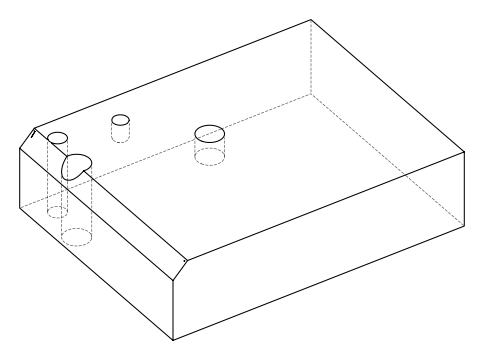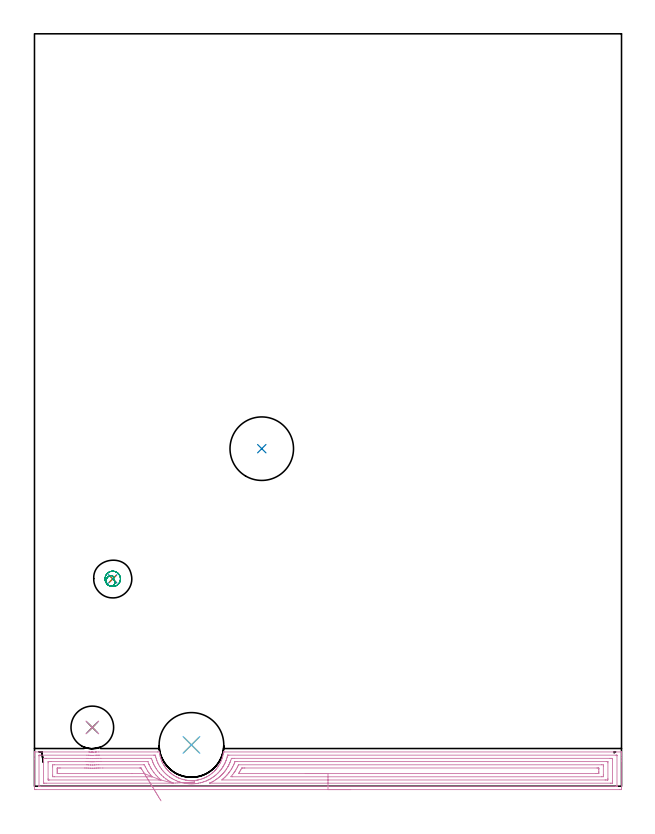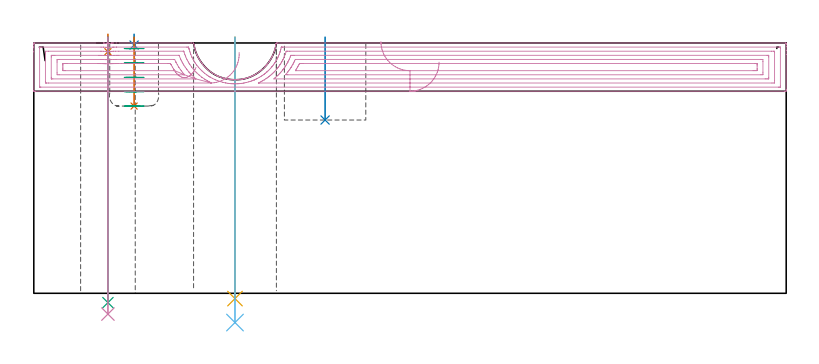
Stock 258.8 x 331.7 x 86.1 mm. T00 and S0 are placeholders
(PLAN: 10 operations, 8 tool changes, 14.9 min)
(1 SPOT_DRILL | STEP1HOLE | NXT0321_9005460120000 | 0.05 min | 183 mm3)
(2 SPOT_DRILL_1 | STEP1POCKET | NXT0321_9005460120000 | 0.03 min | 3 mm3)
(3 DRILL_THROUGH_HOLE_INTO_CENTER | STEP1HOLE | NXT0301_065 | 0.37 min | 5822 mm3)
(4 DRILL_TO_ENLARGE_THROUGH_HOLE | STEP1HOLE | UGT0301_256 | 0.38 min | 17869 mm3)
(5 INDEXABLE_INSERT_DRILL_THROUGH_HOLE_FROM_SOLID | STEP1HOLE_1 | NXT0302_008 | 0.36 min | 23118 mm3)
(6 DRILL_TO_ENLARGE_THROUGH_HOLE_1 | STEP1HOLE_1 | UGT0301_392 | 0.39 min | 31780 mm3)
(7 DRILL_BLIND_HOLE_INTO_CENTER | STEP1POCKET | NXT0301_128 | 0.1 min | 2320 mm3)
(8 INDEXABLE_INSERT_DRILL_BLIND_HOLE_FROM_SOLID | STEP1POCKET_1 | UGT0302_007 | 0.12 min | 16310 mm3)
(9 MILL_ROUGH_BLIND_HOLE_CONTOUR | STEP1POCKET | UGT0201_089 | Spiral | 0.72 min | 2362 mm3)
(10 AREA_MILL | FG_CHAMFER_SURFACE | UGT0205_001 | 12.35 min | 34205 mm3)
(TOOL NXT0321_9005460120000 | NC Spot Drill, 142deg, 12mm, Carbide, Uncoated | D12 PA142 FL30 Z2)
(TOOL NXT0301_065 | Carbide Drill 9.4mm [860.1-0940-075A1-MM 2214] | D9.4 PA140 FL98 Z2)
(TOOL UGT0301_256 | Twist Drill 18.8 mm | D18.8 PA118 FL135 Z2)
(TOOL NXT0302_008 | Index. Insert Drill 18.5mm [880-D1850L25-05] | D18.5 PA176 FL93 Z2)
(TOOL UGT0301_392 | Twist Drill 28.5 mm | D28.5 PA118 FL165 Z2)
(TOOL NXT0301_128 | Carbide Drill 12mm [861.1-1200-036A1-GP GC34] | D12 PA150 FL37.4 Z2)
(TOOL UGT0302_007 | Indexable Insert Drill 28mm | D28 PA180 FL50 Z2)
(TOOL UGT0201_089 | End mill 10 mm | D10 R3 FL22 Z4)
(TOOL UGT0205_001 | Chamfer Mill 20 x 3 x 45 deg. | D20 FL50 Z2)
(OP 1 SPOT_DRILL)
G17 G21 G94 G90
T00 M6
G54
G17 G0 G90 X25.5 Y25.9 S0 M3
G43 Z96.1 H0
G94 G81 G98 Z83.1 F250. R89.1
G80
M5
M2
(OP 2 SPOT_DRILL_1)
G17 G21 G94 G90
T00 M6
G54
G17 G0 G90 X34.5 Y91.4 S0 M3
G43 Z96.1 H0
G94 G81 G98 Z85.377 F250. R89.1
G80
M5
M2
(OP 3 DRILL_THROUGH_HOLE_INTO_CENTER)
G17 G21 G94 G90
T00 M6
G54
G17 G0 G90 X25.5 Y25.9 S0 M3
G43 Z96.1 H1
G94 G73 G98 Z-3.211 F250. Q8.931 R88.1
G80
M5
M2
(OP 4 DRILL_TO_ENLARGE_THROUGH_HOLE)
G17 G21 G94 G90
T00 M6
G54
G17 G0 G90 X25.5 Y25.9 S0 M3
G43 Z96.1 H0
G94 G73 G98 Z-7.148 F250. Q18.65 R88.1
G80
M5
M2
(OP 5 INDEXABLE_INSERT_DRILL_THROUGH_HOLE_FROM_SOLID)
G17 G21 G94 G90
T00 M6
G54
G17 G0 G90 X69.2 Y18.2 S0 M3
G43 Z96.1 H1
G94 G81 G98 Z-1.823 F250. R88.1
G80
M5
M2
(OP 6 DRILL_TO_ENLARGE_THROUGH_HOLE_1)
G17 G21 G94 G90
T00 M6
G54
G17 G0 G90 X69.2 Y18.2 S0 M3
G43 Z96.1 H0
G94 G73 G98 Z-10.062 F250. Q24.041 R88.1
G80
M5
M2
(OP 7 DRILL_BLIND_HOLE_INTO_CENTER)
G17 G21 G94 G90
T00 M6
G54
G17 G0 G90 X34.5 Y91.4 S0 M3
G43 Z96.1 H1
G94 G81 G98 Z64.4 F250. R88.1
G80
M5
M2
(OP 8 INDEXABLE_INSERT_DRILL_BLIND_HOLE_FROM_SOLID)
G17 G21 G94 G90
T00 M6
G54
G17 G0 G90 X100.2 Y148.8 S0 M3
G43 Z96.1 H0
G94 G81 G98 Z59.6 F250. R88.1
G80
M5
M2
(OP 9 MILL_ROUGH_BLIND_HOLE_CONTOUR)
G17 G21 G94 G90
T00 M6
G54
G17 G0 G90 X34.5 Y91.4 S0 M3
G43 Z96.1 H0
Z84.16
G94 G3 X34.94 Y92.201 R0.522 F250.
X33.589 Y92.835 R1.391
X31.641 Y90.869 R2.25
X33.052 Y88.324 R2.488
X37.576 Y89.952 R3.4
X33.052 Y88.324 R-3.4
X35.314 Y89.138 R1.7
X34.5 Y91.4 R1.7
G0 Z79.22
G3 X34.94 Y92.201 R0.522
X33.589 Y92.835 R1.391
X31.641 Y90.869 R2.25
X33.052 Y88.324 R2.488
X37.576 Y89.952 R3.4
X33.052 Y88.324 R-3.4
X35.314 Y89.138 R1.7
X34.5 Y91.4 R1.7
G0 Z74.28
G3 X34.94 Y92.201 R0.522
X33.589 Y92.835 R1.391
X31.641 Y90.869 R2.25
X33.052 Y88.324 R2.488
X37.576 Y89.952 R3.4
X33.052 Y88.324 R-3.4
X35.314 Y89.138 R1.7
X34.5 Y91.4 R1.7
G0 Z69.34
G3 X34.94 Y92.201 R0.522
X33.589 Y92.835 R1.391
X31.641 Y90.869 R2.25
X33.052 Y88.324 R2.488
X37.576 Y89.952 R3.4
X33.052 Y88.324 R-3.4
X35.314 Y89.138 R1.7
X34.5 Y91.4 R1.7
G0 Z64.4
G3 X34.94 Y92.201 R0.522
X33.589 Y92.835 R1.391
X31.641 Y90.869 R2.25
X33.052 Y88.324 R2.488
X37.576 Y89.952 R3.4
X33.052 Y88.324 R-3.4
X35.314 Y89.138 R1.7
X34.5 Y91.4 R1.7
G0 Z96.1
M5
M2
(OP 10 AREA_MILL)
G17 G21 G94 G90
T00 M6
G54
G17 G0 G90 X139.4 Y-1.5 S1061 M3
G43 Z96.1 H0
Z79.5
G94 G1 X139.362 Z78.628 F250.
X139.248 Z77.764
X139.059 Z76.912
X138.797 Z76.08
X138.463 Z75.274
X138.06 Z74.5
X137.592 Z73.764
X137.06 Z73.072
X136.471 Z72.429
X135.828 Z71.84
X135.136 Z71.308
X134.4 Z70.84
X133.626 Z70.437
X132.82 Z70.103
X131.988 Z69.841
X131.136 Z69.652
X130.272 Z69.538
X129.4 Z69.5
X0.63
X0.139 Y-1.495 Z69.503
X0.01 Y-1.492 Z69.506
X0. Y-1.359 Z69.639
Y12.067 Z83.061
Y13.463 Z84.459
Y13.822 Z84.817
Y14.542 Z85.541
Y14.772 Z85.772
X0.003 Y14.938 Z85.931
X0.01 Y15.098 Z86.089
X0.183 Y15.1 Z86.1
X23.983 Y15.094 Z86.093
X24.122 Y15.086 Z86.084
X24.402 Y15.069 Z86.065
X24.849 Y15.029 Z86.026
X25.033 Y15.02 Z86.018
X25.078 Y15.019 Z86.016
X25.174 Y15.015 Z86.007
X25.224 Y15.012
X25.295 Y15.009 Z86.003
X25.334 Y15.011 Z86.
X25.416 Z85.999
X25.472 Y15.01 Z86.001
X25.572 Z86.002
X25.612 Z86.003
X25.742 Y15.009 Z86.006
X25.884 Y15.019 Z86.01
X26.189 Y15.033 Z86.029
X26.777 Y15.083 Z86.08
X26.859 Y15.085 Z86.083
X27.118 Y15.091 Z86.09
X27.371 Y15.092 Z86.092
X28.352 Y15.099 Z86.099
X54.284 Y15.1 Z86.1
X55.031 Y15.096 Z86.09
X55.101 Y14.7 Z85.698
X55.193 Y14.104 Z85.103
X55.231 Y13.896 Z84.893
X55.396 Y13.211 Z84.21
X55.451 Y13.021 Z84.021
X55.653 Y12.318 Z83.317
X55.742 Y12.067 Z83.066
X55.971 Y11.425 Z82.425
X56.064 Y11.189 Z82.189
X56.125 Y11.037 Z82.036
X56.259 Y10.75 Z81.747
X56.359 Y10.533 Z81.531
X56.471 Y10.311 Z81.31
X56.585 Y10.084 Z81.083
X56.827 Y9.639 Z80.639
X56.921 Y9.479 Z80.478
X57.018 Y9.312 Z80.312
X57.223 Y8.994 Z79.994
X57.383 Y8.746 Z79.746
X57.516 Y8.556 Z79.555
X57.642 Y8.374 Z79.374
X57.912 Y8.007 Z79.007
X58.032 Y7.854 Z78.853
X58.409 Y7.403 Z78.402
X58.799 Y6.961 Z77.96
X58.961 Y6.8 Z77.798
X59.247 Y6.514 Z77.512
X59.65 Y6.132 Z77.13
X59.716 Y6.069 Z77.067
X60.151 Y5.702 Z76.702
X60.608 Y5.337 Z76.335
X60.823 Y5.176 Z76.174
X61.152 Y4.945 Z75.944
X61.486 Y4.725 Z75.724
X62.216 Y4.283 Z75.281
X62.38 Y4.193 Z75.19
X62.432 Y4.167 Z75.163
X62.825 Y3.964 Z74.961
X63.138 Y3.815 Z74.813
X63.227 Y3.774 Z74.77
X63.274 Y3.752 Z74.748
X63.649 Y3.59 Z74.589
X63.668 Y3.581 Z74.581
X64.118 Y3.391 Z74.388
X64.167 Y3.373 Z74.37
X65.061 Y3.074 Z74.069
X65.17 Y3.041 Z74.038
X65.323 Y2.996 Z73.994
X65.462 Y2.957 Z73.952
X65.507 Y2.943 Z73.939
X65.883 Y2.85 Z73.849
X65.954 Y2.833 Z73.832
X66.724 Y2.683 Z73.678
X66.804 Y2.668 Z73.661
X66.848 Y2.659 Z73.653
X67.414 Y2.579 Z73.575
X67.698 Y2.54 Z73.534
X67.742 Y2.534 Z73.528
X67.859 Y2.521 Z73.515
X68.064 Y2.498 Z73.494
X68.299 Y2.487 Z73.479
X68.635 Y2.467 Z73.465
X69.082 Y2.457 Z73.451
X69.359 Y2.462 Z73.453
X69.529 Y2.463 Z73.457
X69.597 Y2.466 Z73.461
X69.85 Y2.477 Z73.47
X70.013 Y2.483 Z73.481
X70.336 Y2.498 Z73.494
X70.381 Y2.503 Z73.499
X70.422 Y2.507 Z73.503
X71.316 Y2.617 Z73.613
X71.763 Y2.688 Z73.687
X71.803 Y2.696 Z73.695
X72.21 Y2.78 Z73.78
X72.246 Y2.79 Z73.789
X72.616 Y2.884 Z73.879
X73.037 Y2.988 Z73.987
X73.103 Y3.004 Z74.004
X73.551 Y3.137 Z74.136
X73.997 Y3.286 Z74.285
X74.281 Y3.391 Z74.387
X74.405 Y3.443 Z74.437
X74.567 Y3.508 Z74.506
X74.89 Y3.642 Z74.639
X75.065 Y3.721 Z74.72
X75.299 Y3.829 Z74.826
X75.339 Y3.847 Z74.844
X75.784 Y4.068 Z75.066
X75.969 Y4.167 Z75.167
X76.183 Y4.282 Z75.282
X76.678 Y4.576 Z75.574
X77.127 Y4.867 Z75.865
X77.578 Y5.175 Z76.175
X78.025 Y5.52 Z76.519
X78.465 Y5.877 Z76.875
X78.516 Y5.922 Z76.92
X78.681 Y6.069 Z77.066
X79.358 Y6.713 Z77.71
X79.442 Y6.8 Z77.797
X79.598 Y6.961 Z77.96
X79.621 Y6.987 Z77.986
X79.708 Y7.083 Z78.083
X79.846 Y7.239 Z78.235
X79.919 Y7.32 Z78.318
X79.93 Y7.332 Z78.33
X80.183 Y7.627 Z78.627
X80.252 Y7.708 Z78.708
X80.368 Y7.854 Z78.853
X80.701 Y8.297 Z79.296
X80.884 Y8.556 Z79.554
X81.02 Y8.747 Z79.746
X81.146 Y8.936 Z79.935
X81.18 Y8.994 Z79.993
X81.566 Y9.639 Z80.639
X81.875 Y10.215 Z81.213
X81.926 Y10.311 Z81.307
X82.006 Y10.458 Z81.458
X82.045 Y10.532 Z81.532
X82.055 Y10.555 Z81.554
X82.138 Y10.75 Z81.746
X82.426 Y11.425 Z82.424
X82.747 Y12.318 Z83.317
X82.933 Y12.903 Z83.902
X83.009 Y13.211 Z84.21
X83.201 Y14.103 Z85.103
X83.21 Y14.164 Z85.164
X83.297 Y14.7 Z85.698
X83.345 Y14.996 Z85.996
X83.347 Y15.007 Z86.007
X83.368 Y15.093 Z86.093
X83.794 Y15.1 Z86.1
X258.617
X258.79 Y15.098 Z86.089
X258.797 Y14.938 Z85.931
X258.8 Y14.772 Z85.772
Y14.542 Z85.542
Y13.822 Z84.817
Y12.585 Z83.582
Y11.189 Z82.184
Y-0.841 Z70.157
X258.797 Y-1.1 Z69.898
X258.79 Y-1.492 Z69.505
X258.573 Y-1.496 Z69.502
X258.17 Y-1.5 Z69.5
X129.4
Y-0.086 Z70.914
X2.419 Y-0.085 Z70.915
X2.279 Y-0.084 Z70.916
X2.056 Y-0.08 Z70.92
X2.01 Y-0.078 Z70.922
X2.005 Y-0.046 Z70.954
X2.003 Y-0.011 Z70.989
X2. Y0.189 Z71.189
Y13.355 Z84.355
X2.002 Y13.493 Z84.493
X2.006 Y13.602 Z84.602
X2.01 Y13.67 Z84.67
X2.043 Y13.678 Z84.678
X2.419 Y13.683 Z84.683
X2.559 Y13.684 Z84.684
X23.132 Y13.679 Z84.679
X23.88 Y13.672 Z84.672
X24.038 Y13.667 Z84.667
X24.775 Y13.621 Z84.621
X24.991 Y13.61 Z84.61
X25.669 Y13.6 Z84.6
X25.891 Y13.604 Z84.604
X27.085 Y13.669 Z84.669
X27.457 Y13.677 Z84.677
X27.603 Y13.679 Z84.679
X28.352 Y13.684 Z84.684
X28.491 Y13.685 Z84.685
X52.635 Y13.686 Z84.686
X53.013 Y13.683 Z84.683
X53.201 Y13.681 Z84.681
X53.24 Y13.679 Z84.679
X53.34 Y13.306 Z84.306
X53.39 Y13.116 Z84.116
X53.434 Y12.944 Z83.944
X53.449 Y12.887 Z83.887
X53.694 Y12.067 Z83.067
X53.84 Y11.625 Z82.625
X54.002 Y11.189 Z82.189
X54.284 Y10.471 Z81.471
X54.358 Y10.311 Z81.311
X54.42 Y10.178 Z81.178
X54.806 Y9.433 Z80.433
X55.179 Y8.765 Z79.765
X55.31 Y8.556 Z79.556
X55.534 Y8.207 Z79.207
X55.909 Y7.678 Z78.678
X56.073 Y7.452 Z78.452
X56.601 Y6.8 Z77.8
X56.967 Y6.378 Z77.378
X57.401 Y5.922 Z76.922
X57.861 Y5.473 Z76.473
X58.333 Y5.044 Z76.044
X58.756 Y4.693 Z75.693
X59.435 Y4.167 Z75.167
X59.65 Y4.014 Z75.014
X60.156 Y3.67 Z74.67
X60.544 Y3.433 Z74.433
X60.601 Y3.4 Z74.4
X60.793 Y3.289 Z74.289
X61.438 Y2.936 Z73.936
X62.167 Y2.574 Z73.574
X62.379 Y2.48 Z73.48
X62.542 Y2.411 Z73.411
X63.227 Y2.131 Z73.131
X63.67 Y1.976 Z72.976
X64.121 Y1.829 Z72.829
X64.971 Y1.577 Z72.577
X64.997 Y1.57 Z72.57
X65.015 Y1.565 Z72.565
X65.149 Y1.533 Z72.533
X65.909 Y1.377 Z72.377
X66.107 Y1.339 Z72.339
X66.804 Y1.228 Z72.228
X67.167 Y1.176 Z72.176
X67.698 Y1.112 Z72.112
X68.16 Y1.079 Z72.079
X68.592 Y1.059 Z72.059
X69.088 Y1.047 Z72.047
X69.486 Y1.052 Z72.052
X69.96 Y1.069 Z72.069
X70.381 Y1.088 Z72.088
X70.798 Y1.123 Z72.123
X71.275 Y1.18 Z72.18
X71.593 Y1.221 Z72.221
X72.169 Y1.309 Z72.309
X72.361 Y1.345 Z72.345
X73.063 Y1.495 Z72.495
X73.095 Y1.502 Z72.502
X73.221 Y1.533 Z72.533
X73.958 Y1.731 Z72.731
X74.486 Y1.893 Z72.893
X74.852 Y2.015 Z73.015
X75.147 Y2.122 Z73.122
X75.746 Y2.357 Z73.357
X75.785 Y2.373 Z73.373
X75.875 Y2.411 Z73.411
X76.394 Y2.652 Z73.652
X76.64 Y2.771 Z73.771
X76.989 Y2.947 Z73.947
X77.534 Y3.24 Z74.24
X77.566 Y3.258 Z74.258
X77.619 Y3.289 Z74.289
X78.114 Y3.597 Z74.597
X78.429 Y3.797 Z74.797
X78.652 Y3.947 Z74.947
X78.969 Y4.167 Z75.167
X79.171 Y4.316 Z75.316
X79.323 Y4.431 Z75.431
X79.666 Y4.707 Z75.707
X80.08 Y5.044 Z76.044
X80.153 Y5.107 Z76.107
X80.217 Y5.164 Z76.164
X80.61 Y5.537 Z76.537
X81.014 Y5.922 Z76.922
X81.062 Y5.97 Z76.97
X81.111 Y6.021 Z77.021
X81.484 Y6.435 Z77.435
X81.809 Y6.8 Z77.8
X81.899 Y6.904 Z77.904
X82.006 Y7.033 Z78.033
X82.287 Y7.402 Z78.402
X82.492 Y7.678 Z78.678
X82.661 Y7.912 Z78.912
X82.9 Y8.255 Z79.255
X83.017 Y8.44 Z79.44
X83.087 Y8.556 Z79.556
X83.344 Y8.997 Z79.997
X83.592 Y9.433 Z80.433
X83.663 Y9.562 Z80.562
X83.794 Y9.807 Z80.807
X83.961 Y10.148 Z81.148
X84.035 Y10.311 Z81.311
X84.226 Y10.765 Z81.765
X84.397 Y11.189 Z82.189
X84.477 Y11.397 Z82.397
X84.688 Y11.977 Z82.977
X84.71 Y12.045 Z83.045
X84.717 Y12.067 Z83.067
X84.91 Y12.727 Z83.727
X84.965 Y12.944 Z83.944
X85.08 Y13.438 Z84.438
X85.111 Y13.565 Z84.565
X85.135 Y13.657 Z84.657
X85.143 Y13.679 Z84.679
X85.159 Y13.681 Z84.681
X85.205 Y13.683 Z84.683
X85.583 Y13.685 Z84.685
X85.722 Y13.686 Z84.686
X256.381 Y13.685 Z84.685
X256.521 Y13.684 Z84.684
X256.744 Y13.68 Z84.68
X256.79 Y13.678 Z84.678
X256.795 Y13.646 Z84.646
X256.797 Y13.611 Z84.611
X256.8 Y13.411 Z84.411
Y0.245 Z71.245
X256.798 Y0.107 Z71.107
X256.794 Y-0.002 Z70.998
X256.79 Y-0.07 Z70.93
X256.757 Y-0.079 Z70.921
X256.381 Y-0.084 Z70.916
X256.241 Y-0.085 Z70.915
X129.4 Y-0.086 Z70.914
Y1.328 Z72.328
X77.534 Y1.329 Z72.329
X77.424 Y1.33 Z72.33
X77.321 Y1.332 Z72.332
X77.24 Y1.335 Z72.335
X77.301 Y1.367 Z72.367
X77.409 Y1.422 Z72.422
X77.569 Y1.499 Z72.499
X77.638 Y1.533 Z72.533
X78.158 Y1.799 Z72.799
X78.429 Y1.944 Z72.944
X78.732 Y2.114 Z73.114
X79.244 Y2.411 Z73.411
X79.293 Y2.441 Z73.441
X79.323 Y2.459 Z73.459
X79.83 Y2.791 Z73.791
X80.217 Y3.049 Z74.049
X80.36 Y3.149 Z74.149
X80.55 Y3.289 Z74.289
X80.865 Y3.531 Z74.531
X81.111 Y3.724 Z74.724
X81.357 Y3.926 Z74.926
X81.643 Y4.167 Z75.167
X81.834 Y4.336 Z75.336
X82.006 Y4.493 Z75.493
X82.291 Y4.765 Z75.765
X82.58 Y5.044 Z76.044
X82.738 Y5.204 Z76.204
X82.9 Y5.373 Z76.373
X83.163 Y5.664 Z76.664
X83.392 Y5.922 Z76.922
X83.576 Y6.137 Z77.137
X83.794 Y6.398 Z77.398
X83.971 Y6.627 Z77.627
X84.1 Y6.8 Z77.8
X84.345 Y7.137 Z78.137
X84.688 Y7.618 Z78.618
X84.713 Y7.654 Z78.654
X84.727 Y7.678 Z78.678
X85.045 Y8.206 Z79.206
X85.25 Y8.556 Z79.556
X85.369 Y8.765 Z79.765
X85.583 Y9.152 Z80.152
X85.68 Y9.338 Z80.338
X85.726 Y9.433 Z80.433
X85.961 Y9.94 Z80.94
X86.122 Y10.311 Z81.311
X86.224 Y10.559 Z81.559
X86.469 Y11.189 Z82.189
X86.477 Y11.211 Z82.211
X86.765 Y12.067 Z83.067
X86.813 Y12.204 Z83.204
X86.834 Y12.261 Z83.261
X86.954 Y12.265 Z83.265
X87.164 Y12.269 Z83.269
X87.371 Y12.271 Z83.271
X88.057
X253.698
X254.386 Y12.27 Z83.27
X254.593 Y12.267 Z83.267
X254.79 Y12.263 Z83.263
X254.795 Y12.067 Z83.067
X254.799 Y11.864 Z82.864
X254.8 Y2.208 Z73.208
X254.795 Y1.533 Z72.533
X254.793 Y1.337 Z72.337
X254.593 Y1.335 Z72.335
X253.906 Y1.329 Z72.329
X129.4 Y1.328 Z72.328
Y2.743 Z73.743
X82.562
X82.791 Y2.931 Z73.931
X82.9 Y3.021 Z74.021
X83.046 Y3.145 Z74.145
X83.212 Y3.289 Z74.289
X83.514 Y3.564 Z74.564
X83.794 Y3.823 Z74.823
X83.972 Y3.993 Z74.993
X84.149 Y4.167 Z75.167
X84.414 Y4.436 Z75.436
X84.688 Y4.723 Z75.723
X84.843 Y4.893 Z75.893
X84.976 Y5.044 Z76.044
X85.253 Y5.368 Z76.368
X85.583 Y5.761 Z76.761
X85.654 Y5.852 Z76.852
X85.706 Y5.922 Z76.922
X86.029 Y6.362 Z77.362
X86.347 Y6.8 Z77.8
X86.4 Y6.875 Z77.875
X86.477 Y6.988 Z77.988
X86.743 Y7.416 Z78.416
X86.901 Y7.678 Z78.678
X87.072 Y7.971 Z78.971
X87.371 Y8.499 Z79.499
X87.391 Y8.536 Z79.536
X87.401 Y8.556 Z79.556
X87.685 Y9.126 Z80.126
X87.83 Y9.433 Z80.433
X87.962 Y9.731 Z80.731
X88.205 Y10.311 Z81.311
X88.222 Y10.353 Z81.353
X88.265 Y10.465 Z81.465
X88.379 Y10.756 Z81.756
X88.409 Y10.827 Z81.827
X88.421 Y10.85 Z81.85
X88.436 Y10.852 Z81.852
X88.605 Y10.855 Z81.855
X89.159 Y10.857 Z81.857
X89.497
X252.248
X252.65 Y10.855 Z81.855
X252.722 Y10.853 Z81.853
X252.79 Y10.849 Z81.849
X252.792 Y10.747 Z81.747
X252.8 Y10.315 Z81.315
Y3.293 Z74.293
X252.793 Y2.852 Z73.852
X252.79 Y2.75 Z73.75
X252.652 Y2.747 Z73.747
X252.465 Y2.744 Z73.744
X251.91 Y2.743 Z73.743
X251.572
X129.4
Y4.157 Z75.157
X87.381
X86.576 Y4.167 Z75.167
X87.336 Y5.079 Z76.079
X87.371 Y5.124 Z76.124
X87.713 Y5.586 Z76.586
X87.96 Y5.922 Z76.922
X88.086 Y6.099 Z77.099
X88.265 Y6.356 Z77.356
X88.439 Y6.629 Z77.629
X88.545 Y6.8 Z77.8
X88.772 Y7.18 Z78.18
X89.063 Y7.678 Z78.678
X89.097 Y7.739 Z78.739
X89.159 Y7.851 Z78.851
X89.403 Y8.317 Z79.317
X89.523 Y8.556 Z79.556
X89.694 Y8.909 Z79.909
X89.941 Y9.433 Z80.433
X90.045 Y9.442 Z80.442
X90.054 Y9.443 Z80.443
X250.112
X250.79 Y9.433 Z80.433
X250.799 Y8.769 Z79.769
Y5.044 Z76.044
X250.796 Y4.382 Z75.382
X250.79 Y4.167 Z75.167
X250.131 Y4.157 Z75.157
X129.4
Y5.571 Z76.571
X90.228
X90.054 Y5.573 Z76.573
X90.011 Y5.574 Z76.574
X89.976 Y5.577 Z76.577
X89.994 Y5.618 Z76.618
X90.015 Y5.657 Z76.657
X90.184 Y5.922 Z76.922
X90.471 Y6.391 Z77.391
X90.717 Y6.8 Z77.8
X90.801 Y6.944 Z77.944
X90.948 Y7.202 Z78.202
X91.205 Y7.678 Z78.678
X91.34 Y7.925 Z78.925
X91.389 Y8.011 Z79.011
X91.491 Y8.022 Z79.022
X91.842 Y8.026 Z79.026
X92.379 Y8.028 Z79.028
X92.736 Y8.029 Z79.029
X247.976
X248.333 Y8.027 Z79.027
X248.69 Y8.024 Z79.024
X248.784 Y8.022 Z79.022
X248.79 Y7.952 Z78.952
X248.796 Y7.831 Z78.831
X248.799 Y7.678 Z78.678
X248.8 Y7.219 Z78.219
Y6.342 Z77.342
X248.798 Y5.922 Z76.922
X248.794 Y5.693 Z76.693
X248.79 Y5.585 Z76.585
X248.684 Y5.578 Z76.578
X248.333 Y5.574 Z76.574
X247.796 Y5.571 Z76.571
X247.439
X129.4
X128.528 Z76.609
X127.664 Z76.723
X126.812 Z76.912
X125.98 Z77.174
X125.174 Z77.508
X124.4 Z77.911
X123.664 Z78.38
X122.972 Z78.911
X122.329 Z79.5
X121.74 Z80.143
X121.208 Z80.835
X120.74 Z81.571
X120.337 Z82.345
X120.003 Z83.151
X119.741 Z83.983
X119.552 Z84.835
X119.438 Z85.7
X119.4 Z86.571
G0 Z96.1
X70.63 Y1.824
Z82.837
G1 X70.637 Z81.964
X70.567 Y1.82 Z81.095
X70.423 Y1.813 Z80.235
X70.203 Y1.802 Z79.39
X69.912 Y1.787 Z78.568
X69.549 Y1.768 Z77.775
X69.119 Y1.746 Z77.016
X68.625 Y1.721 Z76.298
X68.07 Y1.692 Z75.625
X67.458 Y1.661 Z75.004
X66.795 Y1.627 Z74.438
X66.085 Y1.591 Z73.932
X65.334 Y1.552 Z73.49
X64.547 Y1.512 Z73.116
X63.731 Y1.47 Z72.811
X62.891 Y1.427 Z72.579
X62.034 Y1.383 Z72.421
X61.167 Y1.339 Z72.339
X61.1 Y1.335 Z72.335
X60.961 Y1.331 Z72.331
X60.752 Y1.329 Z72.329
X5.102
X4.414 Y1.33 Z72.33
X4.207 Y1.333 Z72.333
X4.01 Y1.337 Z72.337
X4.005 Y1.533 Z72.533
X4.001 Y1.736 Z72.736
X4. Y11.392 Z82.392
X4.005 Y12.067 Z83.067
X4.007 Y12.263 Z83.263
X5.102 Y12.27 Z83.27
X22.986 Y12.265 Z83.265
X23.187 Y12.264 Z83.264
X23.88 Y12.256 Z83.256
X24.631 Y12.208 Z83.208
X24.775 Y12.202 Z83.202
X25.549 Y12.185 Z83.185
X25.669 Y12.186 Z83.186
X26.414 Y12.213 Z83.213
X26.563 Y12.22 Z83.22
X27.264 Y12.256 Z83.256
X27.457 Y12.26 Z83.26
X28.146 Y12.268 Z83.268
X29.246 Y12.271 Z83.271
X51.394
X51.497 Y12.269 Z83.269
X51.548 Y12.267 Z83.267
X51.568 Y12.265 Z83.265
X51.602 Y12.206 Z83.206
X51.661 Y12.009 Z83.009
X51.94 Y11.189 Z82.189
X52.122 Y10.678 Z81.678
X52.275 Y10.311 Z81.311
X52.496 Y9.793 Z80.793
X52.674 Y9.433 Z80.433
X52.849 Y9.087 Z80.087
X53.148 Y8.556 Z79.556
X53.39 Y8.133 Z79.133
X53.687 Y7.678 Z78.678
X54.284 Y6.809 Z77.809
X54.309 Y6.776 Z77.776
X55.016 Y5.922 Z76.922
X55.179 Y5.732 Z76.732
X55.83 Y5.044 Z76.044
X56.073 Y4.806 Z75.806
X56.764 Y4.167 Z75.167
X56.967 Y3.996 Z74.996
X57.847 Y3.289 Z74.289
X57.861 Y3.277 Z74.277
X57.917 Y3.235 Z74.235
X58.756 Y2.668 Z73.668
X59.171 Y2.411 Z73.411
X59.65 Y2.129 Z73.129
X60.312 Y1.761 Z72.761
X61.167 Y1.339 Z72.339
X55.728 Y2.75 Z73.75
X55.179 Y2.745 Z73.745
X54.84 Y2.744 Z73.744
X6.552 Y2.743 Z73.743
X6.15 Y2.745 Z73.745
X6.078 Y2.747 Z73.747
X6.01 Y2.751 Z73.751
X6.007 Y2.853 Z73.853
X6. Y3.285 Z74.285
Y10.307 Z81.307
X6.009 Y10.748 Z81.748
X6.012 Y10.849 Z81.849
X6.15 Y10.852 Z81.852
X6.337 Y10.854 Z81.854
X6.89 Y10.855 Z81.855
X7.23
X22.436 Y10.851 Z81.851
X22.986 Y10.849 Z81.849
X23.337 Y10.845 Z81.845
X23.88 Y10.833 Z81.833
X24.263 Y10.813 Z81.813
X24.775 Y10.788 Z81.788
X25.193 Y10.778 Z81.778
X25.669 Y10.772 Z81.772
X26.081 Y10.785 Z81.785
X26.563 Y10.804 Z81.804
X27.457 Y10.843 Z81.843
X27.804 Y10.849 Z81.849
X28.352 Y10.854 Z81.854
X28.691 Y10.856 Z81.856
X29.246 Y10.857 Z81.857
X49.893
X49.942 Y10.856 Z81.856
X49.968 Y10.853 Z81.853
X49.976 Y10.851 Z81.851
X49.984 Y10.836 Z81.836
X50.447 Y9.689 Z80.689
X50.564 Y9.433 Z80.433
X50.707 Y9.124 Z80.124
X51.004 Y8.556 Z79.556
X51.335 Y7.939 Z78.939
X51.49 Y7.678 Z78.678
X51.602 Y7.493 Z78.493
X52.07 Y6.8 Z77.8
X52.496 Y6.188 Z77.188
X52.706 Y5.922 Z76.922
X53.39 Y5.081 Z76.081
X53.422 Y5.044 Z76.044
X53.711 Y4.73 Z75.73
X54.251 Y4.167 Z75.167
X54.284 Y4.133 Z75.133
X55.101 Y3.365 Z74.365
X55.179 Y3.293 Z74.293
X55.728 Y2.75 Z73.75
X51.83 Y4.167 Z75.167
X51.611 Y4.157 Z75.157
X51.602
X8.688
X8.01 Y4.167 Z75.167
X8.001 Y4.831 Z75.831
Y8.556 Z79.556
X8.004 Y9.218 Z80.218
X8.01 Y9.433 Z80.433
X8.678 Y9.441 Z80.441
X22.982 Y9.437 Z80.437
X23.469 Y9.433 Z80.433
X23.88 Y9.416 Z80.416
X23.899 Y9.415 Z80.415
X24.775 Y9.369 Z80.369
X24.842 Y9.367 Z80.367
X25.669 Y9.355 Z80.355
X25.749
X26.563 Y9.384 Z80.384
X26.612 Y9.386 Z80.386
X27.483 Y9.433 Z80.433
X28.343 Y9.442 Z80.442
X48.025 Y9.443 Z80.443
X48.456 Y9.433 Z80.433
X48.82 Y8.653 Z79.653
X48.869 Y8.556 Z79.556
X48.919 Y8.458 Z79.458
X49.342 Y7.678 Z78.678
X49.813 Y6.855 Z77.855
X49.849 Y6.8 Z77.8
X49.915 Y6.7 Z77.7
X50.451 Y5.922 Z76.922
X50.707 Y5.557 Z76.557
X51.115 Y5.044 Z76.044
X51.602 Y4.443 Z75.443
X51.83 Y4.167 Z75.167
X48.445 Y5.581 Z76.581
X48.431 Y5.578 Z76.578
X48.379 Y5.575 Z76.575
X48.025 Y5.572 Z76.572
X42.928 Y5.571 Z76.571
X10.824 Y5.572 Z76.572
X10.467 Y5.574 Z76.574
X10.116 Y5.578 Z76.578
X10.01 Y5.585 Z76.585
X10.007 Y5.693 Z76.693
X10.003 Y5.922 Z76.922
X10. Y6.38 Z77.38
Y6.8 Z77.8
Y7.258 Z78.258
X10.003 Y7.678 Z78.678
X10.007 Y7.907 Z78.907
X10.01 Y8.015 Z79.015
X10.119 Y8.019 Z79.019
X10.467 Y8.023 Z79.023
X11.007 Y8.026 Z79.026
X11.361
X22.092 Y8.023 Z79.023
X22.636 Y8.021 Z79.021
X22.986 Y8.017 Z79.017
X23.545 Y8.007 Z79.007
X23.88 Y7.994 Z78.994
X24.479 Y7.968 Z78.968
X24.775 Y7.959 Z78.959
X25.396 Y7.945 Z78.945
X25.669 Y7.943 Z78.943
X26.276 Y7.96 Z78.96
X26.563 Y7.97 Z78.97
X27.135 Y7.994 Z78.994
X27.457 Y8.006 Z79.006
X28.003 Y8.02 Z79.02
X28.352 Y8.024 Z79.024
X28.889 Y8.028 Z79.028
X30.14 Y8.029 Z79.029
X46.236 Y8.028 Z79.028
X46.775 Y8.027 Z79.027
X46.951 Y8.024 Z79.024
X46.99 Y8.022 Z79.022
X47.061 Y7.912 Z78.912
X47.131 Y7.799 Z78.799
X47.196 Y7.678 Z78.678
X47.267 Y7.543 Z78.543
X47.691 Y6.8 Z77.8
X48.025 Y6.229 Z77.229
X48.225 Y5.922 Z76.922
X48.322 Y5.775 Z76.775
X48.416 Y5.627 Z76.627
X48.445 Y5.581 Z76.581
X48.803 Y4.994 Z76.044
X49.184 Y4.369 Z75.569
X49.585 Y3.711 Z75.159
X50.003 Y3.025 Z74.818
X50.435 Y2.317 Z74.549
X50.878 Y1.591 Z74.353
X51.328 Y0.854 Z74.232
X51.781 Y0.11 Z74.186
X52.235 Y-0.634 Z74.217
X52.686 Y-1.373 Z74.323
X53.13 Y-2.102 Z74.505
X53.565 Y-2.814 Z74.76
X53.986 Y-3.505 Z75.087
X54.391 Y-4.168 Z75.483
X54.776 Y-4.8 Z75.946
X55.139 Y-5.394 Z76.471
X55.476 Y-5.948 Z77.055
X55.786 Y-6.456 Z77.693
G0 Z96.1
M5
M2
